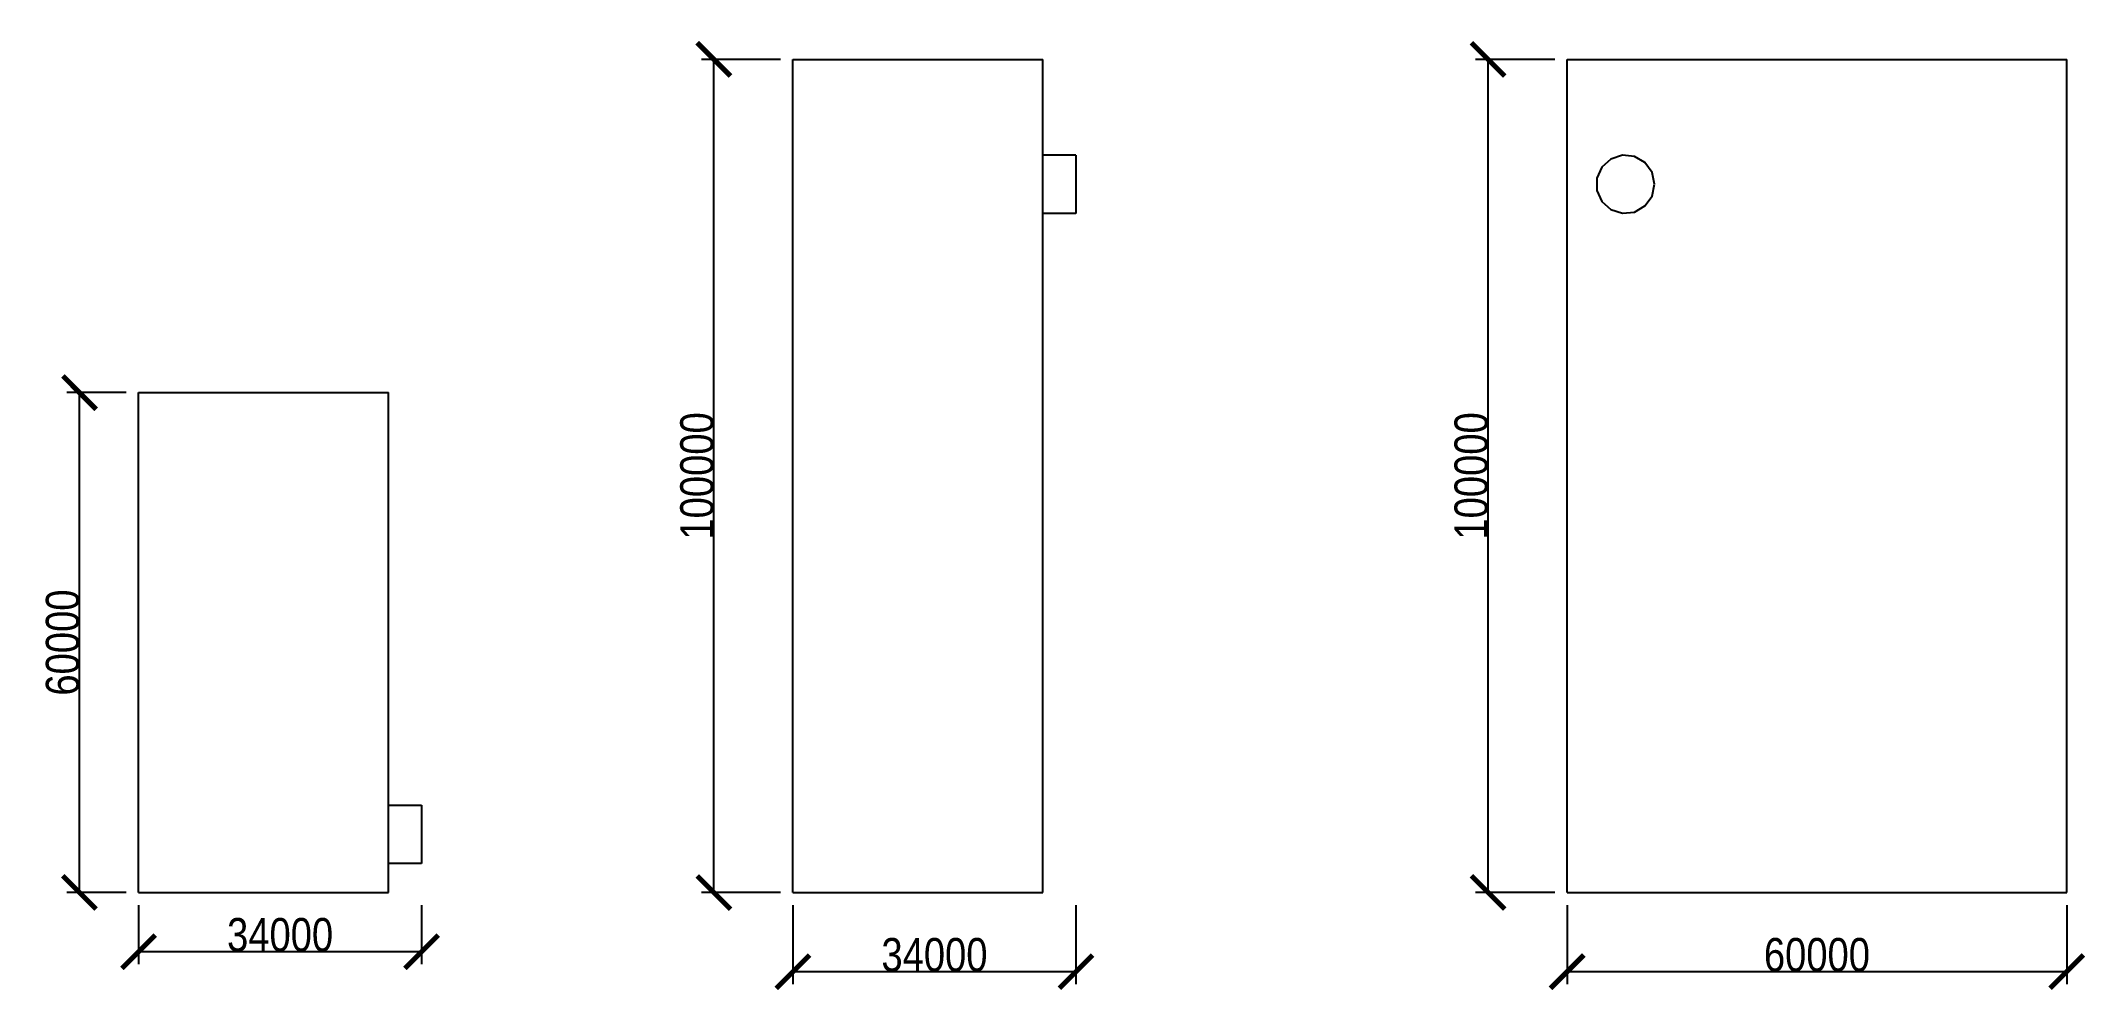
# Model space of a CAD drawing. Header units: millimetres. Extents: x -117 to 2338, y -117 to 1022.
import ezdxf

# ---------------------------------------------------------------- set-up
doc = ezdxf.new("R2010")
doc.units = ezdxf.units.MM
doc.layers.add('DIM', color=5, linetype='Continuous')
doc.layers.add('OUTLINE', color=7, linetype='Continuous')
doc.styles.add('OpenSansCondensed-Light', font='OpenSansCondensed-Light.ttf')
doc.dimstyles.new('EZDXF', dxfattribs={"dimtxt": 0.25, "dimasz": 0.175, "dimexe": 0.375, "dimexo": 0.125, "dimgap": 0.1, "dimtad": 1, "dimlfac": 100, "dimzin": 12, "dimdsep": 46, "dimtxsty": 'OpenSansCondensed-Light', "dimblk": 'ARCHTICK', "dimcen": 2.5, "dimazin": 3, "dimtfac": 0.5, "dimtmove": 2, "dimatfit": 3})

# ---------------------------------------------------------------- blocks, each defined once
blk = doc.blocks.new('_ARCHTICK')
at = {"color": 0, "linetype": 'BYBLOCK', "const_width": 0.15}
blk.add_lwpolyline([(-0.5, -0.5), (0.5, 0.5)], dxfattribs=at)

msp = doc.modelspace()

# ---------------------------------------------------------------- linework, layer by layer
at = {"layer": 'OUTLINE'}
for points in [[(786, 0), (786, 1000)], [(786, 1000), (1086, 1000)], [(1086, 0), (1086, 1000)], [(1716, 0), (1716, 1000)], [(1716, 1000), (2316, 1000)], [(2316, 0), (2316, 1000)], [(1126, 885), (1086, 885)], [(1126, 885), (1126, 880.333), (1126, 875.667), (1126, 871), (1126, 866.333), (1126, 861.667), (1126, 857), (1126, 852.333), (1126, 847.667), (1126, 843), (1126, 838.333), (1126, 833.667), (1126, 829), (1126, 824.333), (1126, 819.667), (1126, 815)], [(1821, 850), (1817.974, 864.236), (1809.42, 876.01), (1796.816, 883.287), (1782.342, 884.808), (1768.5, 880.311), (1757.684, 870.572), (1751.765, 857.277), (1751.765, 842.723), (1757.684, 829.428), (1768.5, 819.689), (1782.342, 815.192), (1796.816, 816.713), (1809.42, 823.99), (1817.974, 835.764), (1821, 850)], [(1126, 815), (1086, 815)], [(0, 0), (0, 600)], [(0, 600), (300, 600)], [(300, 0), (300, 600)], [(300, 105), (340, 105)], [(340, 105), (340, 100.333), (340, 95.667), (340, 91), (340, 86.333), (340, 81.667), (340, 77), (340, 72.333), (340, 67.667), (340, 63), (340, 58.333), (340, 53.667), (340, 49), (340, 44.333), (340, 39.667), (340, 35)], [(340, 35), (300, 35)], [(0, 0), (300, 0)], [(786, 0), (1086, 0)], [(1716, 0), (2316, 0)]]:
    msp.add_lwpolyline(points, dxfattribs=at)

# ---------------------------------------------------------------- dimensions: what is measured, and where the dimension line sits
at = {"layer": 'DIM'}
for base, p1, p2 in [((691, 0), (786, 0), (786, 1000)), ((1621, 0), (1716, 0), (1716, 1000)), ((-71, 0), (0, 0), (0, 600))]:
    msp.add_linear_dim(base=base, p1=p1, p2=p2, angle=90, dimstyle='EZDXF', override={"dimtxt": 40, "dimasz": 40, "dimexe": 15, "dimexo": 15, "dimdec": 0}, dxfattribs=at).render()
for base, p1, p2 in [((0, -71), (0, 0), (340, 0)), ((786, -95), (786, 0), (1126, 0)), ((1716, -95), (1716, 0), (2316, 0))]:
    msp.add_linear_dim(base=base, p1=p1, p2=p2, dimstyle='EZDXF', override={"dimtxt": 40, "dimasz": 40, "dimexe": 15, "dimexo": 15, "dimdec": 0}, dxfattribs=at).render()

doc.saveas('drawing.dxf')
